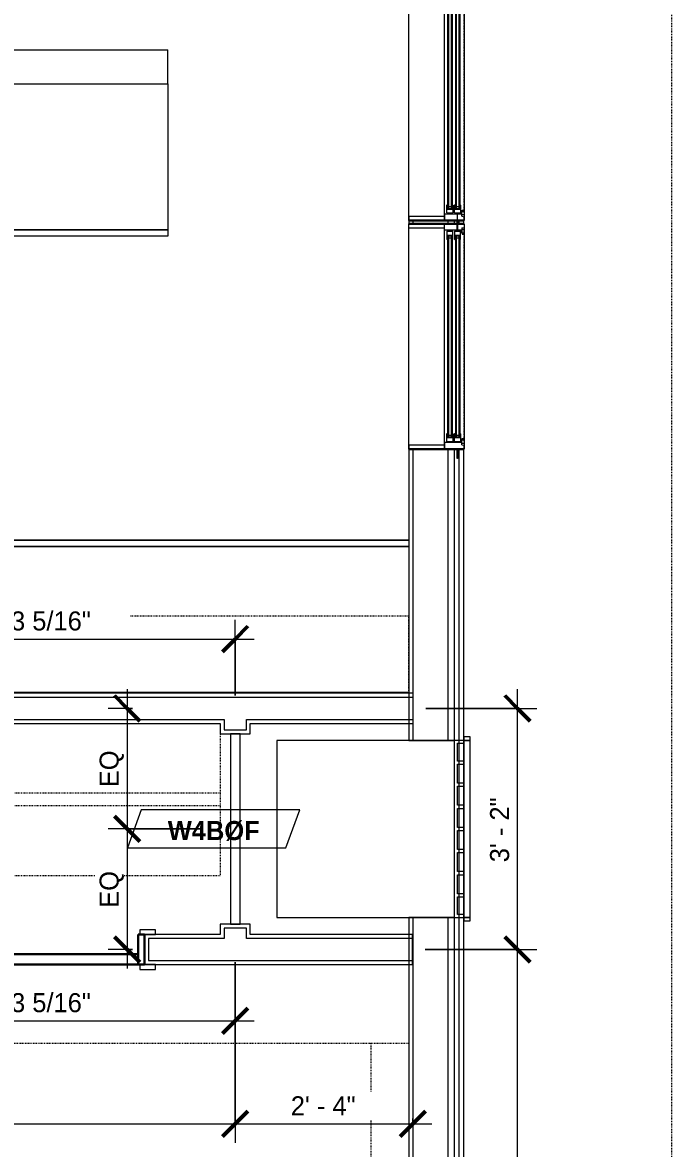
# Model space of a CAD drawing. Header units: inches. Extents: x -4010 to -1814, y 9846 to 12241.
# Drawn here: x -2166.4 to -2064.1, y 11786.6 to 11964 of the extents above; entities that cross this region are included whole.
import ezdxf

# ---------------------------------------------------------------- set-up
doc = ezdxf.new("R2010")
doc.units = ezdxf.units.IN
doc.header["$MEASUREMENT"] = 0
doc.linetypes.add('Dash', pattern=[0.25, 0.125, -0.125])
doc.linetypes.add('Dash_2_', pattern=[0.25, 0.125, -0.125])
for name, color, linetype, lineweight in [('0-1', 7, 'Continuous', 5), ('0-2', 7, 'Continuous', 9), ('A-ANNO-DIMS', 211, 'Continuous', 9), ('A-ANNO-DIMS-32', 211, 'Continuous', 9), ('A-DETL-GENF-HDLN-1', 7, 'Dash', 9), ('A-DETL-GENF-HDLN-2', 1, 'Continuous', 18), ('A-DOOR-3', 31, 'Continuous', 9), ('A-DOOR-4', 31, 'Continuous', 30), ('A-DOOR-FRAM-3', 31, 'Continuous', 30), ('A-GENM-1', 7, 'Continuous', 9), ('A-GLAZ', 151, 'Continuous', 18), ('A-GLAZ-1', 10, 'Continuous', 30), ('A-GLAZ-2', 7, 'Continuous', 9), ('A-WALL', 113, 'Continuous', 18), ('A-WALL-1', 7, 'Continuous', 9), ('A-WALL-2', 250, 'Continuous', 18), ('A-WALL-3', 113, 'Continuous', 9), ('A-WALL-IDEN', 211, 'Continuous', 9), ('G-ANNO-SYMB-4', 111, 'Dash_2_', 9), ('I-FURN', 30, 'Continuous', 9), ('I-FURN-HDLN', 30, 'Dash', 9), ('Q-CASE', 31, 'Continuous', 9), ('Q-CASE-HDLN', 31, 'Dash', 9)]:
    doc.layers.add(name, color=color, linetype=linetype, lineweight=lineweight)
doc.styles.add('Century Gothic', font='ufonts.com_century-gothic.ttf', dxfattribs={"height": 3})
doc.styles.add('Century Gothic_B_1', font='GOTHICB.TTF', dxfattribs={"height": 3})
doc.dimstyles.new('OD_1__HACK_2', dxfattribs={"dimscale": 12, "dimtxt": 3.132505, "dimasz": 0.333333, "dimexe": 0.25, "dimexo": 0.166667, "dimgap": 0.041667, "dimtad": 1, "dimdec": 4, "dimrnd": 0.0625, "dimzin": 3, "dimdsep": 46, "dimlunit": 4, "dimtxsty": 'Century Gothic', "dimblk1": 'OBLIQUE', "dimblk2": 'OBLIQUE', "dimsah": 1, "dimcen": 0.09, "dimdle": 0.25, "dimazin": 0, "dimtfac": 1, "dimtdec": 4, "dimtix": 1, "dimtmove": 0, "dimatfit": 3, "dimfxl": 1, "dimtvp": 1, "dimtfill": 1, "dimfrac": 2, "dimtolj": 1, "dimtzin": 0, "dimarcsym": 2})
doc.dimstyles.new('OD_1__HACK_2_1', dxfattribs={"dimscale": 12, "dimtxt": 3.132505, "dimasz": 0.333333, "dimexe": 0.25, "dimexo": 0.166667, "dimgap": 0.041667, "dimtad": 1, "dimdec": 4, "dimrnd": 0.0625, "dimzin": 3, "dimdsep": 46, "dimlunit": 4, "dimtxsty": 'Century Gothic', "dimblk1": 'OBLIQUE', "dimblk2": 'OBLIQUE', "dimsah": 1, "dimcen": 0.09, "dimdle": 0.25, "dimazin": 0, "dimtfac": 1, "dimtdec": 4, "dimtix": 1, "dimtmove": 0, "dimatfit": 3, "dimfxl": 1, "dimtvp": 1, "dimtfill": 1, "dimfrac": 2, "dimtolj": 1, "dimtzin": 0, "dimarcsym": 2})

# ---------------------------------------------------------------- blocks, each defined once
blk = doc.blocks.new('Window-Double_Hung-Marvin-Essential - ESDH3066 - 1st Floor-3090114-UNIT PLANS - 1ST FLOOR')
at = {"layer": 'A-DETL-GENF-HDLN-1'}
blk.add_line((16.1, -4.34), (-16.5, -4.34), dxfattribs=at)
at = {"layer": 'A-DETL-GENF-HDLN-2'}
for p, q in [((-17.13, 4.31), (-17.75, 4.31)), ((-17.13, -1.28), (-17.13, 4.31)), ((17.12, 4.31), (17.75, 4.31)), ((17.12, 4.31), (17.12, -1.28)), ((-16.72, -1.31), (-17.75, -1.31)), ((-17.75, -4.41), (-17.75, -1.31)), ((-16.72, -3.9), (-16.72, -1.31)), ((-16.56, -1.66), (-15.34, -1.66)), ((-16.56, -1.66), (-16.56, -2.59)), ((-15.28, -1.77), (-15.94, -1.77)), ((-15.94, -1.77), (-15.94, -2.49)), ((-15.34, -1.66), (-15.28, -1.72)), ((-15.28, -1.72), (-15.28, -1.77)), ((15.34, -1.66), (15.28, -1.72)), ((15.28, -1.72), (15.28, -1.77)), ((15.28, -1.77), (15.94, -1.77)), ((16.56, -1.66), (15.34, -1.66)), ((15.94, -1.77), (15.94, -2.49)), ((16.56, -1.66), (16.56, -2.59)), ((16.72, -3.9), (16.72, -1.31)), ((16.72, -1.31), (17.75, -1.31)), ((17.75, -4.41), (17.75, -1.31)), ((-19.25, -3.36), (-19.25, -3.31)), ((-19.25, -3.31), (-17.9, -3.31)), ((-17.75, -3.36), (-19.25, -3.36)), ((-17.9, -3.31), (-17.9, -3.2)), ((-17.9, -3.2), (-17.75, -3.2)), ((-15.34, -2.59), (-16.56, -2.59)), ((-16.56, -2.88), (-15.34, -2.88)), ((-16.56, -2.88), (-16.56, -3.81)), ((-15.94, -2.49), (-15.28, -2.49)), ((-15.28, -2.99), (-15.94, -2.99)), ((-15.94, -2.99), (-15.94, -3.71)), ((-15.84, -1.79), (-15.84, -2.48)), ((-15.84, -3.01), (-15.84, -3.7)), ((-15.54, -1.92), (-15.54, -2.35)), ((-15.54, -3.13), (-15.54, -3.57)), ((-15.34, -2.59), (-15.28, -2.53)), ((-15.34, -2.88), (-15.28, -2.94)), ((-15.28, -2.49), (-15.28, -2.53)), ((-15.28, -2.94), (-15.28, -2.99)), ((15.28, -2.49), (15.28, -2.53)), ((15.94, -2.49), (15.28, -2.49)), ((15.34, -2.59), (15.28, -2.53)), ((15.34, -2.88), (15.28, -2.94)), ((15.28, -2.94), (15.28, -2.99)), ((15.28, -2.99), (15.94, -2.99)), ((15.34, -2.59), (16.56, -2.59)), ((16.56, -2.88), (15.34, -2.88)), ((15.54, -1.92), (15.54, -2.35)), ((15.54, -3.13), (15.54, -3.57)), ((15.84, -1.79), (15.84, -2.48)), ((15.84, -3.01), (15.84, -3.7)), ((15.94, -2.99), (15.94, -3.71)), ((16.56, -2.88), (16.56, -3.81)), ((17.9, -3.2), (17.75, -3.2)), ((17.75, -3.36), (19.25, -3.36)), ((17.9, -3.31), (17.9, -3.2)), ((19.25, -3.31), (17.9, -3.31)), ((19.25, -3.36), (19.25, -3.31)), ((-17.75, -4.41), (-17.16, -4.41)), ((-17.08, -4), (-17.16, -4.41)), ((-17.08, -4), (-16.19, -4)), ((-16.85, -4.37), (-16.85, -4)), ((-16.3, -4.37), (-16.85, -4.37)), ((-16.38, -3.9), (-16.72, -3.9)), ((-15.34, -3.81), (-16.56, -3.81)), ((-16.38, -4), (-16.38, -3.9)), ((-16.18, -4.14), (-16.3, -4.14)), ((-16.3, -4.14), (-16.3, -4.37)), ((-16.19, -4), (-16.19, -4.09)), ((-16.19, -4.09), (-16.1, -4.09)), ((-16.18, -4.34), (-16.18, -4.14)), ((-16.18, -4.34), (-16.1, -4.34)), ((-16.1, -4.09), (-16.1, -4.34)), ((-15.94, -3.71), (-15.28, -3.71)), ((-15.34, -3.81), (-15.28, -3.75)), ((-15.28, -3.71), (-15.28, -3.75)), ((15.28, -3.71), (15.28, -3.75)), ((15.94, -3.71), (15.28, -3.71)), ((15.34, -3.81), (15.28, -3.75)), ((15.34, -3.81), (16.56, -3.81)), ((16.19, -4.09), (16.1, -4.09)), ((16.1, -4.09), (16.1, -4.34)), ((16.18, -4.34), (16.1, -4.34)), ((16.18, -4.34), (16.18, -4.14)), ((16.18, -4.14), (16.3, -4.14)), ((17.08, -4), (16.19, -4)), ((16.19, -4), (16.19, -4.09)), ((16.3, -4.14), (16.3, -4.37)), ((16.3, -4.37), (16.85, -4.37)), ((16.38, -4), (16.38, -3.9)), ((16.38, -3.9), (16.72, -3.9)), ((16.85, -4.37), (16.85, -4)), ((17.08, -4), (17.16, -4.41)), ((17.75, -4.41), (17.16, -4.41))]:
    blk.add_line(p, q, dxfattribs=at)
at = {"layer": 'A-GLAZ'}
for p, q in [((15.84, -1.79), (-15.84, -1.79)), ((15.84, -1.92), (-15.84, -1.92)), ((15.84, -2.35), (-15.84, -2.35)), ((15.84, -2.48), (-15.84, -2.48)), ((15.84, -3.01), (-15.84, -3.01)), ((15.84, -3.13), (-15.84, -3.13)), ((15.84, -3.57), (-15.84, -3.57)), ((15.84, -3.7), (-15.84, -3.7))]:
    blk.add_line(p, q, dxfattribs=at)
at = {"layer": 'A-GLAZ-1'}
for p, q in [((-17.75, -1.28), (-17.75, 4.31)), ((17.75, 4.31), (17.75, -1.28)), ((-17.75, -4.41), (-17.75, -1.31)), ((17.75, -1.31), (17.75, -4.41))]:
    blk.add_line(p, q, dxfattribs=at)
at = {"layer": 'A-GLAZ-2'}
for p, q in [((-17.75, 4.31), (17.75, 4.31)), ((-17.75, -1.31), (17.75, -1.31)), ((17.75, -4.41), (-17.75, -4.41))]:
    blk.add_line(p, q, dxfattribs=at)
blk = doc.blocks.new('V-Series_EWC4_SPVU_RFA_2015 - 1ST FLOOR-2484708-UNIT PLANS - 1ST FLOOR')
at = {"layer": 'A-GENM-1'}
for p, q in [((-3126, 12090.69), (-3126.56, 12090.69)), ((-3126.56, 12090.69), (-3126.56, 12089.69)), ((-3126.56, 12089.69), (-3126, 12089.69)), ((-3098.12, 12090.69), (-3126, 12090.69)), ((-3126, 12090.69), (-3126, 12089.69)), ((-3126, 12089.69), (-3126, 12090.69)), ((-3126, 12089.69), (-3098.12, 12089.69)), ((-3126, 12089.69), (-3126, 12060.25)), ((-3125.56, 12089.69), (-3126, 12089.69)), ((-3125.56, 12088.69), (-3125.56, 12089.69)), ((-3122.26, 12089.69), (-3122.76, 12089.69)), ((-3122.76, 12089.69), (-3122.76, 12088.69)), ((-3122.26, 12088.69), (-3122.26, 12089.69)), ((-3118.78, 12089.69), (-3119.28, 12089.69)), ((-3119.28, 12089.69), (-3119.28, 12088.69)), ((-3118.78, 12088.69), (-3118.78, 12089.69)), ((-3115.3, 12089.69), (-3115.8, 12089.69)), ((-3115.8, 12089.69), (-3115.8, 12088.69)), ((-3115.3, 12088.69), (-3115.3, 12089.69)), ((-3111.81, 12089.69), (-3112.31, 12089.69)), ((-3112.31, 12089.69), (-3112.31, 12088.69)), ((-3111.81, 12088.69), (-3111.81, 12089.69)), ((-3108.33, 12089.69), (-3108.83, 12089.69)), ((-3108.83, 12089.69), (-3108.83, 12088.69)), ((-3108.33, 12088.69), (-3108.33, 12089.69)), ((-3104.84, 12089.69), (-3105.34, 12089.69)), ((-3105.34, 12089.69), (-3105.34, 12088.69)), ((-3104.84, 12088.69), (-3104.84, 12089.69)), ((-3101.36, 12089.69), (-3101.86, 12089.69)), ((-3101.86, 12089.69), (-3101.86, 12088.69)), ((-3101.36, 12088.69), (-3101.36, 12089.69)), ((-3098.12, 12089.69), (-3098.56, 12089.69)), ((-3098.56, 12089.69), (-3098.56, 12088.69)), ((-3098.12, 12089.69), (-3098.12, 12090.69)), ((-3097.56, 12090.69), (-3098.12, 12090.69)), ((-3098.12, 12090.69), (-3098.12, 12089.69)), ((-3098.12, 12089.69), (-3097.56, 12089.69)), ((-3098.12, 12060.25), (-3098.12, 12089.69)), ((-3097.56, 12089.69), (-3097.56, 12090.69)), ((-3122.76, 12088.69), (-3125.56, 12088.69)), ((-3119.28, 12088.69), (-3122.26, 12088.69)), ((-3115.8, 12088.69), (-3118.78, 12088.69)), ((-3112.31, 12088.69), (-3115.3, 12088.69)), ((-3108.83, 12088.69), (-3111.81, 12088.69)), ((-3105.34, 12088.69), (-3108.33, 12088.69)), ((-3101.86, 12088.69), (-3104.84, 12088.69)), ((-3098.56, 12088.69), (-3101.36, 12088.69)), ((-3126, 12060.25), (-3098.12, 12060.25))]:
    blk.add_line(p, q, dxfattribs=at)
blk = doc.blocks.new('CTR - 1st Phase - Shell_rvt-1-UNIT PLANS - 1ST FLOOR')
at = {"layer": 'A-WALL-1'}
for p, q in [((-2105.45, 11932.84), (-2105.45, 11932.34)), ((-2099.82, 11932.84), (-2099.85, 11932.84)), ((-2099.85, 11932.34), (-2099.82, 11932.34)), ((-2096.82, 11932.34), (-2096.82, 11932.84)), ((-2105.45, 11896.84), (-2105.45, 11850.93)), ((-2099.82, 11896.84), (-2099.85, 11896.84)), ((-2096.82, 11776.34), (-2096.82, 11896.84)), ((-2105.45, 11850.93), (-2098.32, 11850.93)), ((-2098.32, 11850.93), (-2098.32, 11823.05)), ((-2098.32, 11823.05), (-2105.45, 11823.05)), ((-2105.45, 11823.05), (-2105.45, 11776.34))]:
    blk.add_line(p, q, dxfattribs=at)
at = {"layer": 'A-WALL-2'}
for p, q in [((-2104.82, 11932.84), (-2104.82, 11932.34)), ((-2099.32, 11932.84), (-2099.32, 11932.34)), ((-2098.32, 11932.84), (-2098.32, 11932.34)), ((-2097.57, 11932.84), (-2097.57, 11932.34)), ((-2104.82, 11896.84), (-2104.82, 11850.93)), ((-2099.32, 11896.84), (-2099.32, 11850.93)), ((-2098.32, 11896.84), (-2098.32, 11850.93)), ((-2097.57, 11896.84), (-2097.57, 11776.34)), ((-2104.82, 11823.05), (-2104.82, 11776.34)), ((-2099.32, 11823.05), (-2099.32, 11776.34)), ((-2098.32, 11823.05), (-2098.32, 11776.34))]:
    blk.add_line(p, q, dxfattribs=at)
at = {"layer": '0-2'}
for name, p, rotation in [('Window-Double_Hung-Marvin-Essential - ESDH3066 - 1st Floor-3090114-UNIT PLANS - 1ST FLOOR', (-2101.14, 11950.59), 89.99999999999882), ('Window-Double_Hung-Marvin-Essential - ESDH3066 - 1st Floor-3090114-UNIT PLANS - 1ST FLOOR', (-2101.14, 11914.59), 89.99999999999882), ('V-Series_EWC4_SPVU_RFA_2015 - 1ST FLOOR-2484708-UNIT PLANS - 1ST FLOOR', (-14186.51, 8724.93), 269.9999999999999)]:
    blk.add_blockref(name, p, dxfattribs=dict(at, rotation=rotation))
blk = doc.blocks.new('083100 - Access Doors and Panels - Type 1 - 083100 - Access Doors and Panels - Type 1-3696234-UNIT PLANS - 1ST FLOOR')
at = {"layer": 'A-DOOR-3'}
for p, q in [((15, 0.75), (-15, 0.75)), ((-15, 0.75), (-15, -0.75)), ((15, -0.75), (15, 0.75)), ((-15, -0.75), (15, -0.75))]:
    blk.add_line(p, q, dxfattribs=at)
blk = doc.blocks.new('SLIDING - FLUSH - TRIPLE PANEL - 8-0 x 6-8-3247603-UNIT PLANS - 1ST FLOOR')
at = {"layer": 'A-DOOR-3'}
for p, q in [((-48.25, 3), (-50.75, 3)), ((-50.75, 3), (-50.75, 2.25)), ((-50.75, 2.25), (-48.25, 2.25)), ((-48.25, 2.25), (-48.25, 3)), ((48.25, 3), (48.25, 2.25)), ((50.75, 3), (48.25, 3)), ((48.25, 2.25), (50.75, 2.25)), ((50.75, 2.25), (50.75, 3)), ((-48.25, -2.5), (-50.75, -2.5)), ((-50.75, -2.5), (-50.75, -3.25)), ((-50.75, -3.25), (-48.25, -3.25)), ((-48.25, -3.25), (-48.25, -2.5)), ((50.75, -2.5), (48.25, -2.5)), ((48.25, -2.5), (48.25, -3.25)), ((48.25, -3.25), (50.75, -3.25)), ((50.75, -3.25), (50.75, -2.5))]:
    blk.add_line(p, q, dxfattribs=at)
at = {"layer": 'A-DOOR-4'}
for p, q in [((-16, 2.25), (-48, 2.25)), ((-48, 2.25), (-48, 0.625)), ((-16, 0.625), (-16, 2.25)), ((48, 2.125), (16, 2.125)), ((16, 2.125), (16, 0.75)), ((48, 0.75), (48, 2.125)), ((-48, 0.625), (-16, 0.625)), ((16, 0.75), (-16, 0.75)), ((-16, 0.75), (-16, -0.625)), ((16, -0.625), (16, 0.75)), ((16, 0.75), (48, 0.75)), ((-16, -0.625), (16, -0.625))]:
    blk.add_line(p, q, dxfattribs=at)
at = {"layer": 'A-DOOR-FRAM-3'}
for p, q in [((-48, 2.25), (-49, 2.25)), ((-49, 2.25), (-49, -2.5)), ((-48, -2.5), (-48, 2.25)), ((49, 2.25), (48, 2.25)), ((48, 2.25), (48, -2.5)), ((49, -2.5), (49, 2.25)), ((-49, -2.5), (-48, -2.5)), ((48, -2.5), (49, -2.5))]:
    blk.add_line(p, q, dxfattribs=at)
blk = doc.blocks.new('OD_CW_Closet - OD_CW_Closet-3936263-UNIT PLANS - 1ST FLOOR')
at = {"layer": 'Q-CASE-HDLN'}
for p, q in [((0.74, -24), (0.74, 0)), ((0.74, 0), (122.99, 0)), ((122.99, 0), (122.99, -24)), ((0.74, -11), (122.99, -11)), ((0.74, -13), (122.99, -13)), ((122.99, -24), (0.74, -24))]:
    blk.add_line(p, q, dxfattribs=at)
blk = doc.blocks.new('Bed-Standard - King 78_ x 80_-V77-UNIT PLANS - 1ST FLOOR')
at = {"layer": 'I-FURN'}
for p, q in [((-28.31, 41.8), (49.69, 41.8)), ((-28.31, -38.02), (-28.31, 41.8)), ((49.69, 41.8), (49.69, -38.02)), ((49.69, -24.2), (-28.31, -17.63)), ((-25.31, -24.2), (46.69, -24.2)), ((-25.31, -36.2), (-25.31, -24.2)), ((46.69, -36.2), (46.69, -24.2)), ((-25.31, -36.2), (46.69, -36.2))]:
    blk.add_line(p, q, dxfattribs=at)
at = {"layer": 'I-FURN-HDLN'}
for p, q in [((-64.31, 77.8), (73.69, 77.8)), ((-64.31, -38.02), (-64.31, 77.8)), ((67.69, 77.8), (67.69, -38.02))]:
    blk.add_line(p, q, dxfattribs=at)
blk = doc.blocks.new('OD_CW_Base Cabinet - OD_CW_Base Cabinet-3906767-UNIT PLANS - 1ST FLOOR')
at = {"layer": 'Q-CASE'}
for p, q in [((116.59, 24), (0.74, 24)), ((0.74, 24), (116.59, 24)), ((116.59, 22.12), (116.59, 24)), ((116.59, 24), (116.59, 22.12)), ((0.74, 1), (116.59, 1)), ((116.59, 1), (0.74, 1)), ((0.74, 0), (116.59, 0)), ((116.59, 0), (0.74, 0))]:
    blk.add_line(p, q, dxfattribs=at)
blk = doc.blocks.new('OD_CW_Upper Cabinet - OD_CW_Upper Cabinet-3906656-UNIT PLANS - 1ST FLOOR')
at = {"layer": 'Q-CASE-HDLN'}
for p, q in [((152.22, 24), (0.74, 24)), ((0.74, 24), (0.74, 12)), ((152.22, 12), (152.22, 24)), ((0.74, 12), (152.22, 12))]:
    blk.add_line(p, q, dxfattribs=at)
blk = doc.blocks.new('OD_CW_Base Cabinet - OD_CW_Base Cabinet-3907250-UNIT PLANS - 1ST FLOOR')
at = {"layer": 'Q-CASE'}
for p, q in [((0.74, -24), (0.74, 0)), ((0.74, 0), (132.74, 0)), ((0.74, -1), (0.74, 0)), ((0.74, 0), (132.74, 0)), ((132.74, -1), (0.74, -1)), ((0.74, -24), (0.74, -1)), ((0.74, -1), (132.74, -1)), ((132.74, 0), (132.74, -24)), ((132.74, 0), (132.74, -1)), ((132.74, -1), (132.74, -24)), ((132.74, -24), (0.74, -24)), ((132.74, -24), (0.74, -24))]:
    blk.add_line(p, q, dxfattribs=at)
blk = doc.blocks.new('DIMBLOCK178-UNIT PLANS - 1ST FLOOR')
at = {"layer": 'A-ANNO-DIMS-32'}
for p, q in [((-2149.86, 11858.99), (-2149.86, 11836.99)), ((-2149.03, 11855.99), (-2152.86, 11855.99)), ((-2149.86, 11855.99), (-2149.03, 11855.99)), ((-2138.2, 11836.99), (-2152.86, 11836.99)), ((-2149.86, 11836.99), (-2138.2, 11836.99))]:
    blk.add_line(p, q, dxfattribs=at)
at = {"layer": 'A-ANNO-DIMS-32', "lineweight": 50}
for p, q in [((-2149.86, 11855.99), (-2151.86, 11857.99)), ((-2149.86, 11855.99), (-2147.86, 11853.99)), ((-2149.86, 11836.99), (-2151.86, 11838.99)), ((-2149.86, 11836.99), (-2147.86, 11834.99))]:
    blk.add_line(p, q, dxfattribs=at)
at = {"layer": 'A-ANNO-DIMS-32', "color": 0, "insert": (-2154.2, 11843.56), "char_height": 3, "width": 7.0407, "attachment_point": 1, "rotation": 90, "line_spacing_factor": 0.984502, "style": 'Century Gothic', "bg_fill": 3, "box_fill_scale": 1.25, "bg_fill_color": 256, "bg_fill_true_color": 13158600, "bg_fill_transparency": 0}
blk.add_mtext('EQ', dxfattribs=at)
blk = doc.blocks.new('_Oblique')
at = {"color": 0, "linetype": 'ByBlock', "lineweight": -2}
blk.add_line((-0.5, -0.5), (0.5, 0.5), dxfattribs=at)
blk = doc.blocks.new('DIMBLOCK179-UNIT PLANS - 1ST FLOOR')
at = {"layer": 'A-ANNO-DIMS-32', "lineweight": 50}
for p, q in [((-2149.86, 11836.99), (-2151.86, 11838.99)), ((-2149.86, 11836.99), (-2147.86, 11834.99)), ((-2149.86, 11817.99), (-2151.86, 11819.99)), ((-2149.86, 11817.99), (-2147.86, 11815.99))]:
    blk.add_line(p, q, dxfattribs=at)
at = {"layer": 'A-ANNO-DIMS-32'}
for p, q in [((-2138.2, 11836.99), (-2152.86, 11836.99)), ((-2149.86, 11836.99), (-2149.86, 11814.99)), ((-2149.86, 11836.99), (-2138.2, 11836.99)), ((-2149.03, 11817.99), (-2152.86, 11817.99)), ((-2149.86, 11817.99), (-2149.03, 11817.99))]:
    blk.add_line(p, q, dxfattribs=at)
at = {"layer": 'A-ANNO-DIMS-32', "color": 0, "insert": (-2154.2, 11824.56), "char_height": 3, "width": 7.0407, "attachment_point": 1, "rotation": 90, "line_spacing_factor": 0.984502, "style": 'Century Gothic', "bg_fill": 3, "box_fill_scale": 1.25, "bg_fill_color": 256, "bg_fill_true_color": 13158600, "bg_fill_transparency": 0}
blk.add_mtext('EQ', dxfattribs=at)
blk = doc.blocks.new('DIMBLOCK181-UNIT PLANS - 1ST FLOOR')
at = {"layer": 'A-ANNO-DIMS-32'}
for p, q in [((-2196.13, 11823.11), (-2196.13, 11869.91)), ((-2132.82, 11857.99), (-2132.82, 11869.91)), ((-2196.13, 11866.91), (-2129.82, 11866.91)), ((-2196.13, 11866.91), (-2196.13, 11823.11)), ((-2132.82, 11866.91), (-2132.82, 11857.99))]:
    blk.add_line(p, q, dxfattribs=at)
at = {"layer": 'A-ANNO-DIMS-32', "lineweight": 50}
for p, q in [((-2196.13, 11866.91), (-2194.13, 11868.91)), ((-2132.82, 11866.91), (-2130.82, 11868.91)), ((-2196.13, 11866.91), (-2198.13, 11864.91)), ((-2132.82, 11866.91), (-2134.82, 11864.91))]:
    blk.add_line(p, q, dxfattribs=at)
at = {"layer": 'A-ANNO-DIMS-32', "color": 0, "insert": (-2174.72, 11871.26), "char_height": 3, "width": 24.5827, "attachment_point": 1, "line_spacing_factor": 0.984502, "style": 'Century Gothic', "bg_fill": 3, "box_fill_scale": 1.25, "bg_fill_color": 256, "bg_fill_true_color": 13158600, "bg_fill_transparency": 0}
blk.add_mtext('5\' - 3 5/16"', dxfattribs=at)
blk = doc.blocks.new('DIMBLOCK290-UNIT PLANS - 1ST FLOOR')
at = {"layer": 'A-ANNO-DIMS-32', "lineweight": 50}
for p, q in [((-2088.32, 11817.99), (-2090.32, 11819.99)), ((-2088.32, 11817.99), (-2086.32, 11815.99)), ((-2088.32, 11682.99), (-2090.32, 11684.99)), ((-2088.32, 11682.99), (-2086.32, 11680.99))]:
    blk.add_line(p, q, dxfattribs=at)
at = {"layer": 'A-ANNO-DIMS-32'}
for p, q in [((-2102.9, 11817.99), (-2085.32, 11817.99)), ((-2088.32, 11817.99), (-2102.9, 11817.99)), ((-2088.32, 11679.99), (-2088.32, 11817.99)), ((-2102.82, 11682.99), (-2085.32, 11682.99)), ((-2088.32, 11682.99), (-2102.82, 11682.99))]:
    blk.add_line(p, q, dxfattribs=at)
at = {"layer": 'A-ANNO-DIMS-32', "color": 0, "insert": (-2092.67, 11744.08), "char_height": 3, "width": 15.394, "attachment_point": 1, "rotation": 90, "line_spacing_factor": 0.984502, "style": 'Century Gothic', "bg_fill": 3, "box_fill_scale": 1.25, "bg_fill_color": 256, "bg_fill_true_color": 13158600, "bg_fill_transparency": 0}
blk.add_mtext('11\' - 3"', dxfattribs=at)
blk = doc.blocks.new('DIMBLOCK291-UNIT PLANS - 1ST FLOOR')
at = {"layer": 'A-ANNO-DIMS-32'}
for p, q in [((-2088.32, 11817.99), (-2088.32, 11858.99)), ((-2102.78, 11855.99), (-2085.32, 11855.99)), ((-2088.32, 11855.99), (-2102.78, 11855.99)), ((-2102.9, 11817.99), (-2085.32, 11817.99)), ((-2088.32, 11817.99), (-2102.9, 11817.99))]:
    blk.add_line(p, q, dxfattribs=at)
at = {"layer": 'A-ANNO-DIMS-32', "lineweight": 50}
for p, q in [((-2088.32, 11855.99), (-2090.32, 11857.99)), ((-2088.32, 11855.99), (-2086.32, 11853.99)), ((-2088.32, 11817.99), (-2090.32, 11819.99)), ((-2088.32, 11817.99), (-2086.32, 11815.99))]:
    blk.add_line(p, q, dxfattribs=at)
at = {"layer": 'A-ANNO-DIMS-32', "color": 0, "insert": (-2092.67, 11831.74), "char_height": 3, "width": 12.5897, "attachment_point": 1, "rotation": 90, "line_spacing_factor": 0.984502, "style": 'Century Gothic', "bg_fill": 3, "box_fill_scale": 1.25, "bg_fill_color": 256, "bg_fill_true_color": 13158600, "bg_fill_transparency": 0}
blk.add_mtext('3\' - 2"', dxfattribs=at)
blk = doc.blocks.new('DIMBLOCK292-UNIT PLANS - 1ST FLOOR')
at = {"layer": 'A-ANNO-DIMS-32'}
for p, q in [((-2259.82, 11818.94), (-2259.82, 11787.53)), ((-2259.82, 11790.53), (-2259.82, 11818.94)), ((-2132.82, 11815.99), (-2132.82, 11787.53)), ((-2132.82, 11790.53), (-2132.82, 11815.99)), ((-2262.82, 11790.53), (-2132.82, 11790.53))]:
    blk.add_line(p, q, dxfattribs=at)
at = {"layer": 'A-ANNO-DIMS-32', "lineweight": 50}
for p, q in [((-2259.82, 11790.53), (-2257.82, 11792.53)), ((-2132.82, 11790.53), (-2130.82, 11792.53)), ((-2259.82, 11790.53), (-2261.82, 11788.53)), ((-2132.82, 11790.53), (-2134.82, 11788.53))]:
    blk.add_line(p, q, dxfattribs=at)
at = {"layer": 'A-ANNO-DIMS-32', "color": 0, "insert": (-2202.74, 11794.87), "char_height": 3, "width": 15.394, "attachment_point": 1, "line_spacing_factor": 0.984502, "style": 'Century Gothic', "bg_fill": 3, "box_fill_scale": 1.25, "bg_fill_color": 256, "bg_fill_true_color": 13158600, "bg_fill_transparency": 0}
blk.add_mtext('10\' - 7"', dxfattribs=at)
blk = doc.blocks.new('DIMBLOCK293-UNIT PLANS - 1ST FLOOR')
at = {"layer": 'A-ANNO-DIMS-32'}
for p, q in [((-2132.82, 11815.99), (-2132.82, 11787.53)), ((-2132.82, 11790.53), (-2132.82, 11815.99)), ((-2104.82, 11791.36), (-2104.82, 11787.53)), ((-2104.82, 11790.53), (-2104.82, 11791.36)), ((-2132.82, 11790.53), (-2101.82, 11790.53))]:
    blk.add_line(p, q, dxfattribs=at)
at = {"layer": 'A-ANNO-DIMS-32', "lineweight": 50}
for p, q in [((-2132.82, 11790.53), (-2130.82, 11792.53)), ((-2104.82, 11790.53), (-2102.82, 11792.53)), ((-2132.82, 11790.53), (-2134.82, 11788.53)), ((-2104.82, 11790.53), (-2106.82, 11788.53))]:
    blk.add_line(p, q, dxfattribs=at)
at = {"layer": 'A-ANNO-DIMS-32', "color": 0, "insert": (-2124.07, 11794.87), "char_height": 3, "width": 12.5897, "attachment_point": 1, "line_spacing_factor": 0.984502, "style": 'Century Gothic', "bg_fill": 3, "box_fill_scale": 1.25, "bg_fill_color": 256, "bg_fill_true_color": 13158600, "bg_fill_transparency": 0}
blk.add_mtext('2\' - 4"', dxfattribs=at)
blk = doc.blocks.new('DIMBLOCK309-UNIT PLANS - 1ST FLOOR')
at = {"layer": 'A-ANNO-DIMS-32'}
for p, q in [((-2132.82, 11815.99), (-2132.82, 11803.77)), ((-2132.82, 11806.77), (-2132.82, 11815.99)), ((-2196.13, 11812.86), (-2196.13, 11803.77)), ((-2196.13, 11806.77), (-2196.13, 11812.86)), ((-2196.13, 11806.77), (-2129.82, 11806.77))]:
    blk.add_line(p, q, dxfattribs=at)
at = {"layer": 'A-ANNO-DIMS-32', "lineweight": 50}
for p, q in [((-2196.13, 11806.77), (-2194.13, 11808.77)), ((-2132.82, 11806.77), (-2130.82, 11808.77)), ((-2196.13, 11806.77), (-2198.13, 11804.77)), ((-2132.82, 11806.77), (-2134.82, 11804.77))]:
    blk.add_line(p, q, dxfattribs=at)
at = {"layer": 'A-ANNO-DIMS-32', "color": 0, "insert": (-2174.72, 11811.12), "char_height": 3, "width": 24.5827, "attachment_point": 1, "line_spacing_factor": 0.984502, "style": 'Century Gothic', "bg_fill": 3, "box_fill_scale": 1.25, "bg_fill_color": 256, "bg_fill_true_color": 13158600, "bg_fill_transparency": 0}
blk.add_mtext('5\' - 3 5/16"', dxfattribs=at)
blk = doc.blocks.new('Wall Tag - Arch Wall-3956453-UNIT PLANS - 1ST FLOOR')
at = {"layer": 'A-WALL-IDEN'}
for p, q in [((-0.3561, 0.0937), (-0.4244, -0.0937)), ((0.4244, 0.0937), (-0.3561, 0.0937)), ((0.3561, -0.0937), (0.4244, 0.0937)), ((-0.4244, -0.0937), (0.3561, -0.0937))]:
    blk.add_line(p, q, dxfattribs=at)

msp = doc.modelspace()

# ---------------------------------------------------------------- block references
at = {"layer": '0-1'}
msp.add_blockref('CTR - 1st Phase - Shell_rvt-1-UNIT PLANS - 1ST FLOOR', (0, 0), dxfattribs=at)

# ---------------------------------------------------------------- next in the draw order: linework, layer by layer
at = {"layer": 'A-WALL'}
for p, q in [((-2258.07374, 11857.7394), (-2104.77936, 11857.7394)), ((-2258.07374, 11854.2394), (-2134.57374, 11854.2394)), ((-2134.57374, 11854.2394), (-2134.57374, 11852.6144)), ((-2131.07374, 11854.2394), (-2104.77936, 11854.2394)), ((-2131.07374, 11852.6144), (-2131.07374, 11854.2394)), ((-2134.57374, 11852.6144), (-2131.07374, 11852.6144)), ((-2146.50168, 11819.7394), (-2146.50168, 11816.2394)), ((-2134.57374, 11819.7394), (-2146.50168, 11819.7394)), ((-2134.57374, 11821.3644), (-2134.57374, 11819.7394)), ((-2131.07374, 11821.3644), (-2134.57374, 11821.3644)), ((-2131.07374, 11819.7394), (-2131.07374, 11821.3644)), ((-2104.9003, 11819.7394), (-2131.07374, 11819.7394)), ((-2146.50168, 11816.2394), (-2104.9003, 11816.2394))]:
    msp.add_line(p, q, dxfattribs=at)
at = {"layer": 'A-WALL-3'}
for p, q in [((-2275.44874, 11959.7394), (-2143.44874, 11959.7394)), ((-2143.44874, 11954.3644), (-2143.44874, 11959.7394)), ((-2104.77936, 11858.3644), (-2257.44874, 11858.3644)), ((-2104.77936, 11853.6144), (-2104.77936, 11858.3644)), ((-2257.44874, 11853.6144), (-2135.19874, 11853.6144)), ((-2135.19874, 11853.6144), (-2135.19874, 11851.9894)), ((-2130.44874, 11853.6144), (-2104.77936, 11853.6144)), ((-2130.44874, 11851.9894), (-2130.44874, 11853.6144)), ((-2135.19874, 11851.9894), (-2130.44874, 11851.9894)), ((-2130.44874, 11821.9894), (-2135.19874, 11821.9894)), ((-2135.19874, 11821.9894), (-2135.19874, 11820.3644)), ((-2130.44874, 11820.3644), (-2130.44874, 11821.9894)), ((-2135.19874, 11820.3644), (-2147.12668, 11820.3644)), ((-2147.12668, 11820.3644), (-2147.12668, 11815.6144)), ((-2104.9003, 11820.3644), (-2130.44874, 11820.3644)), ((-2104.9003, 11815.6144), (-2104.9003, 11820.3644)), ((-2147.12668, 11815.6144), (-2104.9003, 11815.6144))]:
    msp.add_line(p, q, dxfattribs=at)
at = {"layer": 'G-ANNO-SYMB-4'}
msp.add_line((-2064.07199, 12114.21085), (-2064.07199, 11678.5519), dxfattribs=at)

# ---------------------------------------------------------------- next in the draw order: block references
at = {"layer": 'A-DOOR-3'}
for name, p, rotation in [('083100 - Access Doors and Panels - Type 1 - 083100 - Access Doors and Panels - Type 1-3696234-UNIT PLANS - 1ST FLOOR', (-2132.82374, 11836.9894), 89.99999999999868), ('SLIDING - FLUSH - TRIPLE PANEL - 8-0 x 6-8-3247603-UNIT PLANS - 1ST FLOOR', (-2196.12668, 11817.8644), 180)]:
    msp.add_blockref(name, p, dxfattribs=dict(at, rotation=rotation))
at = {"layer": 'I-FURN'}
msp.add_blockref('Bed-Standard - King 78_ x 80_-V77-UNIT PLANS - 1ST FLOOR', (-2179.13726, 11725.44431), dxfattribs=at)
at = {"layer": 'Q-CASE', "rotation": 180}
for name, p in [('OD_CW_Base Cabinet - OD_CW_Base Cabinet-3907250-UNIT PLANS - 1ST FLOOR', (-2142.71103, 11930.3644)), ('OD_CW_Base Cabinet - OD_CW_Base Cabinet-3906767-UNIT PLANS - 1ST FLOOR', (-2104.71103, 11882.48758)), ('OD_CW_Upper Cabinet - OD_CW_Upper Cabinet-3906656-UNIT PLANS - 1ST FLOOR', (-2104.71103, 11882.48758)), ('OD_CW_Closet - OD_CW_Closet-3936263-UNIT PLANS - 1ST FLOOR', (-2134.46103, 11829.6144))]:
    msp.add_blockref(name, p, dxfattribs=at)

# ---------------------------------------------------------------- next in the draw order: dimensions: what is measured, and where the dimension line sits
at = {"layer": 'A-ANNO-DIMS'}
dim = msp.add_linear_dim(base=(-2149.85684, 11836.9894), p1=(-2147.02842, 11855.9894), p2=(-2136.19874, 11836.9894), angle=90, text='EQ', dimstyle='OD_1__HACK_2', override={"dimpost": '<>', "dimfxl": 21.869659}, dxfattribs=at)
dim.commit()
dim.dimension.update_dxf_attribs({"geometry": 'DIMBLOCK178-UNIT PLANS - 1ST FLOOR', "text_midpoint": (-2152.01286, 11846.4894)})
dim = msp.add_linear_dim(base=(-2088.32457, 11817.9894), p1=(-2104.82374, 11682.9894), p2=(-2104.9003, 11817.9894), angle=90, dimstyle='OD_1__HACK_2_1', override={"dimpost": '<>', "dimfxl": 135.000022}, dxfattribs=at)
dim.commit()
dim.dimension.update_dxf_attribs({"geometry": 'DIMBLOCK290-UNIT PLANS - 1ST FLOOR', "text_midpoint": (-2090.40003, 11750.4894)})

# ---------------------------------------------------------------- next in the draw order: dimensions: what is measured, and where the dimension line sits
dim = msp.add_linear_dim(base=(-2088.32457, 11855.9894), p1=(-2104.9003, 11817.9894), p2=(-2104.77936, 11855.9894), angle=90, dimstyle='OD_1__HACK_2_1', override={"dimpost": '<>', "dimfxl": 38.000192}, dxfattribs=at)
dim.commit()
dim.dimension.update_dxf_attribs({"geometry": 'DIMBLOCK291-UNIT PLANS - 1ST FLOOR', "text_midpoint": (-2090.40003, 11836.9894)})
dim = msp.add_linear_dim(base=(-2149.85684, 11817.9894), p1=(-2136.19874, 11836.9894), p2=(-2147.02842, 11817.9894), angle=90, text='EQ', dimstyle='OD_1__HACK_2', override={"dimpost": '<>', "dimfxl": 21.869659}, dxfattribs=at)
dim.commit()
dim.dimension.update_dxf_attribs({"geometry": 'DIMBLOCK179-UNIT PLANS - 1ST FLOOR', "text_midpoint": (-2152.01286, 11827.4894)})

# ---------------------------------------------------------------- next in the draw order: dimensions: what is measured, and where the dimension line sits
dim = msp.add_linear_dim(base=(-2132.82374, 11866.91243), p1=(-2196.12668, 11821.1144), p2=(-2132.82374, 11855.9894), dimstyle='OD_1__HACK_2', override={"dimpost": '<>', "dimfxl": 72.273983}, dxfattribs=at)
dim.commit()
dim.dimension.update_dxf_attribs({"geometry": 'DIMBLOCK181-UNIT PLANS - 1ST FLOOR', "text_midpoint": (-2164.47521, 11869.1541)})

# ---------------------------------------------------------------- next in the draw order: block references
at = {"layer": 'A-WALL-IDEN', "xscale": 31.99999999999999, "yscale": 31.99999999999999, "zscale": 31.99999999999999}
msp.add_blockref('Wall Tag - Arch Wall-3956453-UNIT PLANS - 1ST FLOOR', (-2136.24175, 11836.9894), dxfattribs=at)

# ---------------------------------------------------------------- next in the draw order: texts
at = {"layer": 'A-WALL-IDEN', "insert": (-2143.45767, 11838.23693), "char_height": 3, "width": 17.372, "attachment_point": 1, "style": 'Century Gothic_B_1'}
msp.add_mtext('W4BØF', dxfattribs=at)

# ---------------------------------------------------------------- next in the draw order: dimensions: what is measured, and where the dimension line sits
at = {"layer": 'A-ANNO-DIMS'}
dim = msp.add_linear_dim(base=(-2132.82374, 11790.52721), p1=(-2259.82374, 11820.93763), p2=(-2132.82374, 11817.9894), dimstyle='OD_1__HACK_2_1', override={"dimpost": '<>', "dimfxl": 127.034216}, dxfattribs=at)
dim.commit()
dim.dimension.update_dxf_attribs({"geometry": 'DIMBLOCK292-UNIT PLANS - 1ST FLOOR', "text_midpoint": (-2196.32374, 11792.60267)})

# ---------------------------------------------------------------- next in the draw order: dimensions: what is measured, and where the dimension line sits
dim = msp.add_linear_dim(base=(-2104.82374, 11790.52721), p1=(-2132.82374, 11817.9894), p2=(-2104.82374, 11793.35564), dimstyle='OD_1__HACK_2_1', override={"dimpost": '<>', "dimfxl": 37.293727}, dxfattribs=at)
dim.commit()
dim.dimension.update_dxf_attribs({"geometry": 'DIMBLOCK293-UNIT PLANS - 1ST FLOOR', "text_midpoint": (-2118.82374, 11792.56494)})

# ---------------------------------------------------------------- next in the draw order: dimensions: what is measured, and where the dimension line sits
dim = msp.add_linear_dim(base=(-2132.82374, 11806.77114), p1=(-2196.12668, 11814.8644), p2=(-2132.82374, 11817.9894), dimstyle='OD_1__HACK_2_1', override={"dimpost": '<>', "dimfxl": 63.380034}, dxfattribs=at)
dim.commit()
dim.dimension.update_dxf_attribs({"geometry": 'DIMBLOCK309-UNIT PLANS - 1ST FLOOR', "text_midpoint": (-2164.47521, 11809.01281)})

doc.saveas('drawing.dxf')
